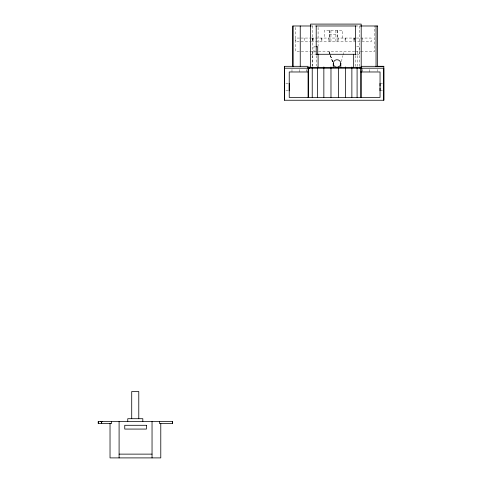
<?xml version="1.0" encoding="UTF-8"?>
<svg xmlns="http://www.w3.org/2000/svg" width="482" height="482" viewBox="0 0 482 482"><rect width="100%" height="100%" fill="white"/><g stroke="black" fill="none" stroke-linecap="round" stroke-linejoin="round"><path stroke-width="0.36" stroke-dasharray="2.41 1.81" d="M362.675 69.462L362.675 71.348L362.669 68.203M369.7 71.975L369.7 69.462M377.237 71.348L377.237 69.462M341.389 61.551L342.823 55.749M343.003 55.026L343.895 51.399M310.553 25.986L315.336 25.986M355.547 25.986L361.199 25.986M329.212 34.288L335.912 34.288M299.557 38.054L295.834 38.054L295.834 41.826L299.557 41.826M301.009 38.054L310.269 38.054M311.294 38.054L356.204 38.054M356.421 38.054L371.164 38.054L371.164 41.826L311.294 41.826M301.009 41.826L310.269 41.826M314.903 46.736L313.963 46.736L313.963 54.279M356.686 46.736L359.415 46.736L359.415 54.279M316.349 51.399L295.665 51.399L295.665 27.48M318.554 51.399L355.168 51.399M355.463 51.399L360.416 51.399M360.898 51.399L374.737 51.399L374.737 25.986M310.553 54.279L315.355 54.279M356.403 54.279L360.518 54.279M285.868 83.278L289.236 83.278M380.045 83.284L383.19 83.284M285.868 90.821L289.236 90.821M380.045 90.821L383.19 90.821M328.82 51.399L330.056 54.755M330.303 55.424L333.014 62.805M330.309 54.948L329.073 51.399L330.212 54.834M330.556 55.659L333.014 62.762M330.435 55.52L332.484 61.702M362.693 38.054L362.693 41.826M359.313 25.986L359.313 65.968M357.813 51.399L357.813 65.992M355.547 55.605L355.547 67.45M354.794 38.054L354.794 41.826M354.487 38.054L354.487 41.826M353.27 38.054L353.27 41.826M345.377 38.054L345.377 41.826M345.082 38.054L345.082 41.826M342.72 38.054L342.72 30.517L324.38 30.517L324.38 38.054M338.189 38.054L338.213 41.826M337.641 30.517L337.641 41.826M337.533 30.517L337.533 38.054M335.912 30.517L335.912 41.826M330.941 30.517L330.941 41.826M329.567 30.517L329.567 38.054M329.212 30.517L329.212 41.826M328.796 38.054L328.79 41.826M321.922 38.054L321.922 41.826M321.621 38.054L321.621 41.826M318.096 27.468L318.096 46.085M316.21 55.605L316.21 65.968M313.728 38.054L313.728 41.826M312.589 51.399L312.589 65.992M312.505 38.054L312.505 41.826M312.438 25.986L312.438 65.968M312.203 38.054L312.203 41.826M304.305 38.054L304.305 41.826M299.515 69.462L299.515 71.975M291.978 69.462L291.978 71.975M306.618 69.462L306.612 71.342L306.612 69.462"/><path stroke-width="0.72" d="M284.525 90.315L284.525 90.688M284.525 83.784L284.525 83.41M361.199 97.418L361.199 66.317L383.817 66.323L383.817 100.25L284.519 100.25L284.525 66.317L308.082 66.317L308.082 97.418M284.525 100.244L284.525 66.317M308.534 97.418L308.534 68.203L383.817 68.203L383.817 100.256M309.48 66.95L309.48 68.203L284.525 68.203M312.228 97.418L312.228 66.944M317.451 97.418L317.451 66.944M323.85 97.418L323.85 66.95M330.977 97.418L330.977 66.95M338.358 97.418L338.358 66.95M345.486 97.418L345.486 66.95M351.872 97.418L351.872 66.95M357.09 97.418L357.09 66.95M359.801 68.203L359.801 66.95M360.771 97.418L360.771 68.203M380.045 90.694L380.045 88.031M380.045 83.41L380.045 86.079M101.702 421.533L101.636 423.419L101.702 421.533L100.919 421.533M102.298 421.527L100.648 421.527M310.938 25.986L292.875 25.986L292.875 66.709M315.77 25.986L355.987 25.986M360.554 25.986L377.527 25.986M315.849 46.736L317.728 46.736L317.728 54.279M315.849 54.279L355.716 54.279M377.063 66.323L383.817 66.323M307.606 67.45L361.199 67.45L361.199 24.1L310.553 24.1L310.553 67.45M308.534 71.975L289.236 71.975L289.236 97.418L380.045 97.418L380.051 71.975L360.771 71.975M119.096 454.128L152.041 454.128M100.852 421.527L101.521 421.527M289.236 83.278L289.236 90.821M377.46 25.986L377.527 66.709M376.05 25.986L376.05 66.709M355.547 25.986L355.547 54.279M353.661 54.279L353.661 67.45M340.798 63.473A3.772 3.772 0 0 1 335.147 66.739A3.772 3.772 0 0 1 335.147 60.214A3.772 3.772 0 0 1 340.798 63.473L340.798 67.45M333.261 63.473L333.261 67.45M318.096 54.279L318.096 67.45M316.21 25.986L316.21 54.279M300.244 25.986L300.244 66.709M292.942 25.986L292.942 66.709M172.508 421.533L172.508 423.419M160.783 423.419L160.783 457.9L110.029 457.9L110.029 423.419M159.391 421.533L159.391 423.419L172.586 423.419L172.586 421.533L98.183 421.533L98.183 423.419L111.631 423.419L111.631 421.533M152.041 421.533L152.041 457.9M142.817 421.533L142.817 418.707L127.754 418.707L127.754 421.533M138.78 418.707L138.78 391.529L131.719 391.529L131.719 418.707M119.096 421.533L119.096 457.9M98.436 421.533L98.436 423.419M146.383 425.299L124.748 425.299L124.748 429.07L146.383 429.07L146.383 425.299"/></g></svg>
